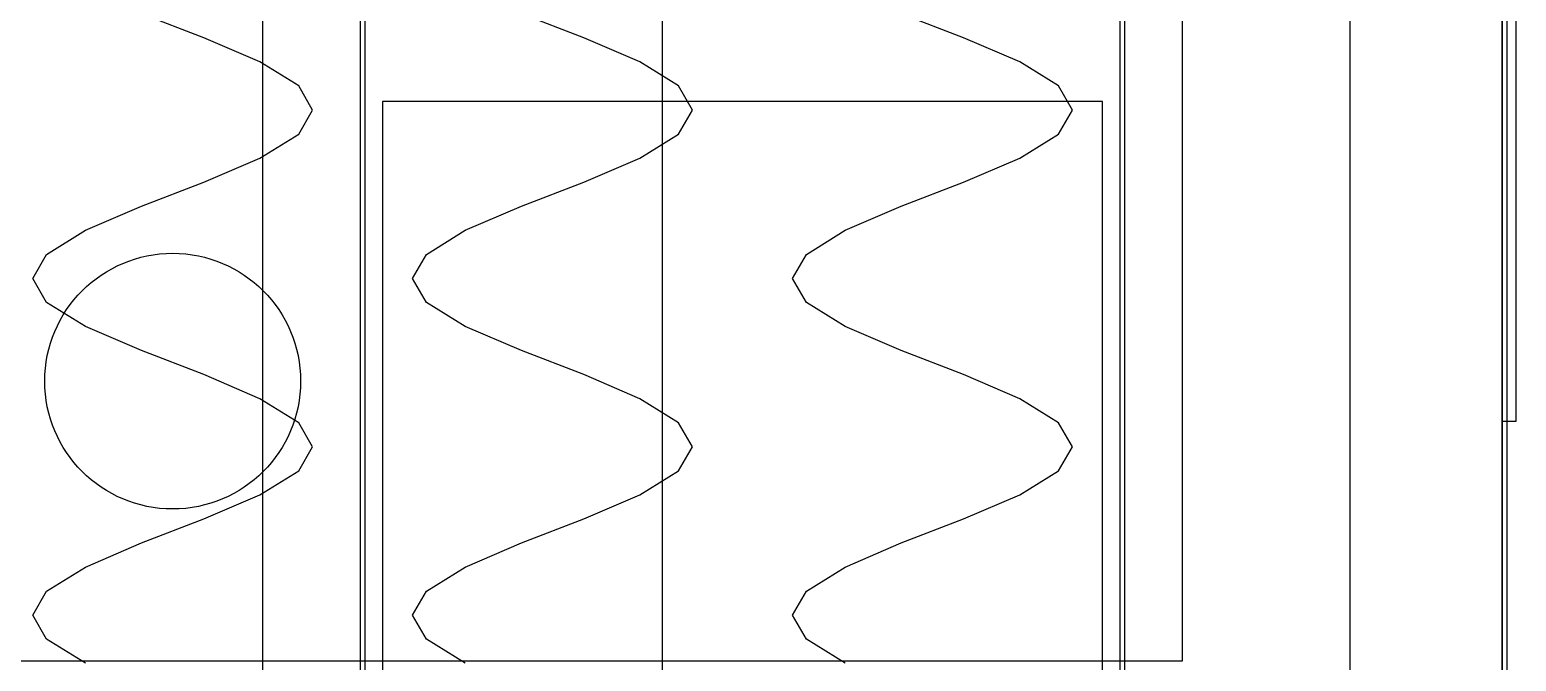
# Model space of a CAD drawing. Header units: metres. Extents: x -14 to 954, y -39 to 888.
# Drawn here: x 581.8 to 953.5, y 269.9 to 428 of the extents above; entities that cross this region are included whole.
import ezdxf

# ---------------------------------------------------------------- set-up
doc = ezdxf.new("R2010")
doc.units = ezdxf.units.M
for name, color, linetype in [('01_CHASIS_PTR_SOLDADO', 4, 'Continuous'), ('02_FORRO_EXTERIOR_LAMINA', 8, 'Continuous'), ('02_LOUVERS_LATERALES_VENTILACION', 3, 'Continuous'), ('05_COMPRESOR_HERMETICO_BOWA', 3, 'Continuous'), ('07_CHAROLAS_Y_CANALES', 5, 'Continuous'), ('08_RESORTES_HELICOIDALES', 1, 'Continuous'), ('17_TOPPERS_COMIDA_CORRIDA_FITNESS', 1, 'Continuous'), ('18_BEBIDAS_AGUAS_REFRESCOS_CENTRO', 3, 'Continuous')]:
    doc.layers.add(name, color=color, linetype=linetype)

msp = doc.modelspace()

# ---------------------------------------------------------------- linework, layer by layer
at = {"layer": '01_CHASIS_PTR_SOLDADO'}
for p, q in [((640, 841.9), (640, 260)), ((640, 841.9, 38.1), (640, 260, 38.1)), ((740, 260), (740, 841.9)), ((740, 260, 38.1), (740, 841.9)), ((911.9, 841.9), (911.9, 38.1)), ((911.9, 841.9, 38.1), (911.9, 38.1, 38.1)), ((911.9, 841.9, 434.6), (911.9, 38.1, 434.6)), ((911.9, 841.9, 460), (911.9, 38.1, 460)), ((911.9, 841.9, 1791.9), (911.9, 38.1, 1791.9)), ((911.9, 841.9, 1830), (911.9, 38.1, 1830)), ((950, 38.1), (950, 841.9)), ((950, 38.1, 38.1), (950, 841.9)), ((950, 38.1, 434.6), (950, 841.9, 434.6)), ((950, 38.1, 460), (950, 841.9, 434.6)), ((950, 38.1, 1791.9), (950, 841.9, 1791.9)), ((950, 38.1, 1830), (950, 841.9, 1791.9))]:
    msp.add_line(p, q, dxfattribs=at)
at = {"layer": '02_FORRO_EXTERIOR_LAMINA'}
for p, q in [((951.21, -1.21, 1830), (951.21, 881.21, 1830)), ((951.21, -1.21, 1831.21), (951.21, 881.21, 1830)), ((951.21, -1.21, -1.21), (951.21, 881.21, -1.21)), ((951.21, -1.21), (951.21, 881.21, -1.21)), ((950, 880), (950, 0)), ((950, 880, 1830), (950, 0, 1830)), ((951.21, 0), (951.21, 880)), ((951.21, 0, 1830), (951.21, 880))]:
    msp.add_line(p, q, dxfattribs=at)
at = {"layer": '02_LOUVERS_LATERALES_VENTILACION'}
for p, q in [((950, 730, 85), (950, 330, 85)), ((950, 730, 90.5), (950, 330, 90.5)), ((950, 730, 103.5), (950, 330, 103.5)), ((950, 730, 109), (950, 330, 109)), ((950, 730, 122), (950, 330, 122)), ((950, 730, 127.5), (950, 330, 127.5)), ((950, 730, 140.5), (950, 330, 140.5)), ((950, 730, 146), (950, 330, 146)), ((950, 730, 159), (950, 330, 159)), ((950, 730, 164.5), (950, 330, 164.5)), ((950, 730, 177.5), (950, 330, 177.5)), ((950, 730, 183), (950, 330, 183)), ((950, 730, 196), (950, 330, 196)), ((950, 730, 201.5), (950, 330, 201.5)), ((950, 730, 214.5), (950, 330, 214.5)), ((950, 730, 220), (950, 330, 220)), ((950, 730, 233), (950, 330, 233)), ((950, 730, 238.5), (950, 330, 238.5)), ((950, 730, 251.5), (950, 330, 251.5)), ((950, 730, 257), (950, 330, 257)), ((950, 730, 270), (950, 330, 270)), ((950, 730, 275.5), (950, 330, 275.5)), ((950, 730, 288.5), (950, 330, 288.5)), ((950, 730, 294), (950, 330, 294)), ((950, 730, 307), (950, 330, 307)), ((950, 730, 312.5), (950, 330, 312.5)), ((950, 730, 325.5), (950, 330, 325.5)), ((950, 730, 331), (950, 330, 331)), ((950, 730, 344), (950, 330, 344)), ((950, 730, 349.5), (950, 330, 349.5)), ((950, 730, 362.5), (950, 330, 362.5)), ((950, 730, 368), (950, 330, 368)), ((953.5, 330, 85), (953.5, 730, 85)), ((953.5, 330, 90.5), (953.5, 730, 85)), ((953.5, 330, 103.5), (953.5, 730, 103.5)), ((953.5, 330, 109), (953.5, 730, 103.5)), ((953.5, 330, 122), (953.5, 730, 122)), ((953.5, 330, 127.5), (953.5, 730, 122)), ((953.5, 330, 140.5), (953.5, 730, 140.5)), ((953.5, 330, 146), (953.5, 730, 140.5)), ((953.5, 330, 159), (953.5, 730, 159)), ((953.5, 330, 164.5), (953.5, 730, 159)), ((953.5, 330, 177.5), (953.5, 730, 177.5)), ((953.5, 330, 183), (953.5, 730, 177.5)), ((953.5, 330, 196), (953.5, 730, 196)), ((953.5, 330, 201.5), (953.5, 730, 196)), ((953.5, 330, 214.5), (953.5, 730, 214.5)), ((953.5, 330, 220), (953.5, 730, 214.5)), ((953.5, 330, 233), (953.5, 730, 233)), ((953.5, 330, 238.5), (953.5, 730, 233)), ((953.5, 330, 251.5), (953.5, 730, 251.5)), ((953.5, 330, 257), (953.5, 730, 251.5)), ((953.5, 330, 270), (953.5, 730, 270)), ((953.5, 330, 275.5), (953.5, 730, 270)), ((953.5, 330, 288.5), (953.5, 730, 288.5)), ((953.5, 330, 294), (953.5, 730, 288.5)), ((953.5, 330, 307), (953.5, 730, 307)), ((953.5, 330, 312.5), (953.5, 730, 307)), ((953.5, 330, 325.5), (953.5, 730, 325.5)), ((953.5, 330, 331), (953.5, 730, 325.5)), ((953.5, 330, 344), (953.5, 730, 344)), ((953.5, 330, 349.5), (953.5, 730, 344)), ((953.5, 330, 362.5), (953.5, 730, 362.5)), ((953.5, 330, 368), (953.5, 730, 362.5)), ((950, 330, 85), (953.5, 330, 85)), ((950, 330, 90.5), (953.5, 330, 90.5)), ((950, 330, 85), (950, 330, 90.5)), ((950, 330, 103.5), (953.5, 330, 103.5)), ((950, 330, 109), (953.5, 330, 109)), ((950, 330, 103.5), (950, 330, 109)), ((950, 330, 122), (953.5, 330, 122)), ((950, 330, 127.5), (953.5, 330, 127.5)), ((950, 330, 122), (950, 330, 127.5)), ((950, 330, 140.5), (953.5, 330, 140.5)), ((950, 330, 146), (953.5, 330, 146)), ((950, 330, 140.5), (950, 330, 146)), ((950, 330, 159), (953.5, 330, 159)), ((950, 330, 164.5), (953.5, 330, 164.5)), ((950, 330, 159), (950, 330, 164.5)), ((950, 330, 177.5), (953.5, 330, 177.5)), ((950, 330, 183), (953.5, 330, 183)), ((950, 330, 177.5), (950, 330, 183)), ((950, 330, 196), (953.5, 330, 196)), ((950, 330, 201.5), (953.5, 330, 201.5)), ((950, 330, 196), (950, 330, 201.5)), ((950, 330, 214.5), (953.5, 330, 214.5)), ((950, 330, 220), (953.5, 330, 220)), ((950, 330, 214.5), (950, 330, 220)), ((950, 330, 233), (953.5, 330, 233)), ((950, 330, 238.5), (953.5, 330, 238.5)), ((950, 330, 233), (950, 330, 238.5)), ((950, 330, 251.5), (953.5, 330, 251.5)), ((950, 330, 257), (953.5, 330, 257)), ((950, 330, 251.5), (950, 330, 257)), ((950, 330, 270), (953.5, 330, 270)), ((950, 330, 275.5), (953.5, 330, 275.5)), ((950, 330, 270), (950, 330, 275.5)), ((950, 330, 288.5), (953.5, 330, 288.5)), ((950, 330, 294), (953.5, 330, 294)), ((950, 330, 288.5), (950, 330, 294)), ((950, 330, 307), (953.5, 330, 307)), ((950, 330, 312.5), (953.5, 330, 312.5)), ((950, 330, 307), (950, 330, 312.5)), ((950, 330, 325.5), (953.5, 330, 325.5)), ((950, 330, 331), (953.5, 330, 331)), ((950, 330, 325.5), (950, 330, 331)), ((950, 330, 344), (953.5, 330, 344)), ((950, 330, 349.5), (953.5, 330, 349.5)), ((950, 330, 344), (950, 330, 349.5)), ((950, 330, 362.5), (953.5, 330, 362.5)), ((950, 330, 368), (953.5, 330, 368)), ((950, 330, 362.5), (950, 330, 368)), ((953.5, 330, 85), (953.5, 330, 90.5)), ((953.5, 330, 103.5), (953.5, 330, 109)), ((953.5, 330, 122), (953.5, 330, 127.5)), ((953.5, 330, 140.5), (953.5, 330, 146)), ((953.5, 330, 159), (953.5, 330, 164.5)), ((953.5, 330, 177.5), (953.5, 330, 183)), ((953.5, 330, 196), (953.5, 330, 201.5)), ((953.5, 330, 214.5), (953.5, 330, 220)), ((953.5, 330, 233), (953.5, 330, 238.5)), ((953.5, 330, 251.5), (953.5, 330, 257)), ((953.5, 330, 270), (953.5, 330, 275.5)), ((953.5, 330, 288.5), (953.5, 330, 294)), ((953.5, 330, 307), (953.5, 330, 312.5)), ((953.5, 330, 325.5), (953.5, 330, 331)), ((953.5, 330, 344), (953.5, 330, 349.5)), ((953.5, 330, 362.5), (953.5, 330, 368))]:
    msp.add_line(p, q, dxfattribs=at)
at = {"layer": '05_COMPRESOR_HERMETICO_BOWA'}
for p, q in [((870, 270, 38.1), (870, 831.9, 38.1)), ((870, 270, 44.1), (870, 831.9, 38.1)), ((80, 270, 38.1), (870, 270, 38.1)), ((80, 270, 44.1), (870, 270, 44.1)), ((870, 270, 38.1), (870, 270, 44.1))]:
    msp.add_line(p, q, dxfattribs=at)
at = {"layer": '07_CHAROLAS_Y_CANALES'}
for p, q in [((664.4, 800, 551.5), (664.4, 150, 551.5)), ((664.4, 800, 611.5), (664.4, 150, 611.5)), ((664.4, 800, 751.5), (664.4, 150, 751.5)), ((664.4, 800, 811.5), (664.4, 150, 811.5)), ((664.4, 800, 951.5), (664.4, 150, 951.5)), ((664.4, 800, 1011.5), (664.4, 150, 1011.5)), ((664.4, 800, 1151.5), (664.4, 150, 1151.5)), ((664.4, 800, 1211.5), (664.4, 150, 1211.5)), ((664.4, 800, 1351.5), (664.4, 150, 1351.5)), ((664.4, 800, 1411.5), (664.4, 150, 1411.5)), ((664.4, 800, 1551.5), (664.4, 150, 1551.5)), ((664.4, 800, 1611.5), (664.4, 150, 1611.5)), ((665.6, 150, 551.5), (665.6, 800, 551.5)), ((665.6, 150, 611.5), (665.6, 800, 551.5)), ((665.6, 150, 751.5), (665.6, 800, 751.5)), ((665.6, 150, 811.5), (665.6, 800, 751.5)), ((665.6, 150, 951.5), (665.6, 800, 951.5)), ((665.6, 150, 1011.5), (665.6, 800, 951.5)), ((665.6, 150, 1151.5), (665.6, 800, 1151.5)), ((665.6, 150, 1211.5), (665.6, 800, 1151.5)), ((665.6, 150, 1351.5), (665.6, 800, 1351.5)), ((665.6, 150, 1411.5), (665.6, 800, 1351.5)), ((665.6, 150, 1551.5), (665.6, 800, 1551.5)), ((665.6, 150, 1611.5), (665.6, 800, 1551.5)), ((854.4, 800, 551.5), (854.4, 150, 551.5)), ((854.4, 800, 611.5), (854.4, 150, 611.5)), ((854.4, 800, 751.5), (854.4, 150, 751.5)), ((854.4, 800, 811.5), (854.4, 150, 811.5)), ((854.4, 800, 951.5), (854.4, 150, 951.5)), ((854.4, 800, 1011.5), (854.4, 150, 1011.5)), ((854.4, 800, 1151.5), (854.4, 150, 1151.5)), ((854.4, 800, 1211.5), (854.4, 150, 1211.5)), ((854.4, 800, 1351.5), (854.4, 150, 1351.5)), ((854.4, 800, 1411.5), (854.4, 150, 1411.5)), ((854.4, 800, 1551.5), (854.4, 150, 1551.5)), ((854.4, 800, 1611.5), (854.4, 150, 1611.5)), ((855.6, 150, 551.5), (855.6, 800, 551.5)), ((855.6, 150, 611.5), (855.6, 800, 551.5)), ((855.6, 150, 751.5), (855.6, 800, 751.5)), ((855.6, 150, 811.5), (855.6, 800, 751.5)), ((855.6, 150, 951.5), (855.6, 800, 951.5)), ((855.6, 150, 1011.5), (855.6, 800, 951.5)), ((855.6, 150, 1151.5), (855.6, 800, 1151.5)), ((855.6, 150, 1211.5), (855.6, 800, 1151.5)), ((855.6, 150, 1351.5), (855.6, 800, 1351.5)), ((855.6, 150, 1411.5), (855.6, 800, 1351.5)), ((855.6, 150, 1551.5), (855.6, 800, 1551.5)), ((855.6, 150, 1611.5), (855.6, 800, 1551.5)), ((950, 150, 550), (950, 800, 550)), ((950, 150, 551.5), (950, 800, 550)), ((950, 150, 750), (950, 800, 750)), ((950, 150, 751.5), (950, 800, 750)), ((950, 150, 950), (950, 800, 950)), ((950, 150, 951.5), (950, 800, 950)), ((950, 150, 1150), (950, 800, 1150)), ((950, 150, 1151.5), (950, 800, 1150)), ((950, 150, 1350), (950, 800, 1350)), ((950, 150, 1351.5), (950, 800, 1350)), ((950, 150, 1550), (950, 800, 1550)), ((950, 150, 1551.5), (950, 800, 1550))]:
    msp.add_line(p, q, dxfattribs=at)
at = {"layer": '08_RESORTES_HELICOIDALES'}
for p, q in [((625.29, 425.92, 623.12), (609.71, 431.94, 623.12)), ((625.29, 425.92, 823.12), (609.71, 431.94, 823.12)), ((625.29, 425.92, 1023.12), (609.71, 431.94, 1023.12)), ((625.29, 425.92, 1223.12), (609.71, 431.94, 1223.12)), ((625.29, 425.92, 1423.12), (609.71, 431.94, 1423.12)), ((625.29, 425.92, 1623.12), (609.71, 431.94, 1623.12)), ((720.29, 425.92, 623.12), (704.71, 431.94, 623.12)), ((720.29, 425.92, 823.12), (704.71, 431.94, 823.12)), ((720.29, 425.92, 1023.12), (704.71, 431.94, 1023.12)), ((720.29, 425.92, 1223.12), (704.71, 431.94, 1223.12)), ((720.29, 425.92, 1423.12), (704.71, 431.94, 1423.12)), ((720.29, 425.92, 1623.12), (704.71, 431.94, 1623.12)), ((815.29, 425.92, 623.12), (799.71, 431.94, 623.12)), ((815.29, 425.92, 823.12), (799.71, 431.94, 823.12)), ((815.29, 425.92, 1023.12), (799.71, 431.94, 1023.12)), ((815.29, 425.92, 1223.12), (799.71, 431.94, 1223.12)), ((815.29, 425.92, 1423.12), (799.71, 431.94, 1423.12)), ((815.29, 425.92, 1623.12), (799.71, 431.94, 1623.12)), ((639.32, 419.9, 616.36), (625.29, 425.92, 623.12)), ((639.32, 419.9, 816.36), (625.29, 425.92, 823.12)), ((639.32, 419.9, 1016.36), (625.29, 425.92, 1023.12)), ((639.32, 419.9, 1216.36), (625.29, 425.92, 1223.12)), ((639.32, 419.9, 1416.36), (625.29, 425.92, 1423.12)), ((639.32, 419.9, 1616.36), (625.29, 425.92, 1623.12)), ((734.32, 419.9, 616.36), (720.29, 425.92, 623.12)), ((734.32, 419.9, 816.36), (720.29, 425.92, 823.12)), ((734.32, 419.9, 1016.36), (720.29, 425.92, 1023.12)), ((734.32, 419.9, 1216.36), (720.29, 425.92, 1223.12)), ((734.32, 419.9, 1416.36), (720.29, 425.92, 1423.12)), ((734.32, 419.9, 1616.36), (720.29, 425.92, 1623.12)), ((829.32, 419.9, 616.36), (815.29, 425.92, 623.12)), ((829.32, 419.9, 816.36), (815.29, 425.92, 823.12)), ((829.32, 419.9, 1016.36), (815.29, 425.92, 1023.12)), ((829.32, 419.9, 1216.36), (815.29, 425.92, 1223.12)), ((829.32, 419.9, 1416.36), (815.29, 425.92, 1423.12)), ((829.32, 419.9, 1616.36), (815.29, 425.92, 1623.12)), ((649.03, 413.88, 604.19), (639.32, 419.9, 616.36)), ((649.03, 413.88, 804.19), (639.32, 419.9, 816.36)), ((649.03, 413.88, 1004.19), (639.32, 419.9, 1016.36)), ((649.03, 413.88, 1204.19), (639.32, 419.9, 1216.36)), ((649.03, 413.88, 1404.19), (639.32, 419.9, 1416.36)), ((649.03, 413.88, 1604.19), (639.32, 419.9, 1616.36)), ((744.03, 413.88, 604.19), (734.32, 419.9, 616.36)), ((744.03, 413.88, 804.19), (734.32, 419.9, 816.36)), ((744.03, 413.88, 1004.19), (734.32, 419.9, 1016.36)), ((744.03, 413.88, 1204.19), (734.32, 419.9, 1216.36)), ((744.03, 413.88, 1404.19), (734.32, 419.9, 1416.36)), ((744.03, 413.88, 1604.19), (734.32, 419.9, 1616.36)), ((839.03, 413.88, 604.19), (829.32, 419.9, 616.36)), ((839.03, 413.88, 804.19), (829.32, 419.9, 816.36)), ((839.03, 413.88, 1004.19), (829.32, 419.9, 1016.36)), ((839.03, 413.88, 1204.19), (829.32, 419.9, 1216.36)), ((839.03, 413.88, 1404.19), (829.32, 419.9, 1416.36)), ((839.03, 413.88, 1604.19), (829.32, 419.9, 1616.36)), ((652.5, 407.86, 589), (649.03, 413.88, 604.19)), ((652.5, 407.86, 789), (649.03, 413.88, 804.19)), ((652.5, 407.86, 989), (649.03, 413.88, 1004.19)), ((652.5, 407.86, 1189), (649.03, 413.88, 1204.19)), ((652.5, 407.86, 1389), (649.03, 413.88, 1404.19)), ((652.5, 407.86, 1589), (649.03, 413.88, 1604.19)), ((747.5, 407.86, 589), (744.03, 413.88, 604.19)), ((747.5, 407.86, 789), (744.03, 413.88, 804.19)), ((747.5, 407.86, 989), (744.03, 413.88, 1004.19)), ((747.5, 407.86, 1189), (744.03, 413.88, 1204.19)), ((747.5, 407.86, 1389), (744.03, 413.88, 1404.19)), ((747.5, 407.86, 1589), (744.03, 413.88, 1604.19)), ((842.5, 407.86, 589), (839.03, 413.88, 604.19)), ((842.5, 407.86, 789), (839.03, 413.88, 804.19)), ((842.5, 407.86, 989), (839.03, 413.88, 1004.19)), ((842.5, 407.86, 1189), (839.03, 413.88, 1204.19)), ((842.5, 407.86, 1389), (839.03, 413.88, 1404.19)), ((842.5, 407.86, 1589), (839.03, 413.88, 1604.19)), ((649.03, 401.84, 573.81), (652.5, 407.86, 589)), ((649.03, 401.84, 773.81), (652.5, 407.86, 789)), ((649.03, 401.84, 973.81), (652.5, 407.86, 989)), ((649.03, 401.84, 1173.81), (652.5, 407.86, 1189)), ((649.03, 401.84, 1373.81), (652.5, 407.86, 1389)), ((649.03, 401.84, 1573.81), (652.5, 407.86, 1589)), ((744.03, 401.84, 573.81), (747.5, 407.86, 589)), ((744.03, 401.84, 773.81), (747.5, 407.86, 789)), ((744.03, 401.84, 973.81), (747.5, 407.86, 989)), ((744.03, 401.84, 1173.81), (747.5, 407.86, 1189)), ((744.03, 401.84, 1373.81), (747.5, 407.86, 1389)), ((744.03, 401.84, 1573.81), (747.5, 407.86, 1589)), ((839.03, 401.84, 573.81), (842.5, 407.86, 589)), ((839.03, 401.84, 773.81), (842.5, 407.86, 789)), ((839.03, 401.84, 973.81), (842.5, 407.86, 989)), ((839.03, 401.84, 1173.81), (842.5, 407.86, 1189)), ((839.03, 401.84, 1373.81), (842.5, 407.86, 1389)), ((839.03, 401.84, 1573.81), (842.5, 407.86, 1589)), ((639.32, 395.82, 561.64), (649.03, 401.84, 573.81)), ((639.32, 395.82, 761.64), (649.03, 401.84, 773.81)), ((639.32, 395.82, 961.64), (649.03, 401.84, 973.81)), ((639.32, 395.82, 1161.64), (649.03, 401.84, 1173.81)), ((639.32, 395.82, 1361.64), (649.03, 401.84, 1373.81)), ((639.32, 395.82, 1561.64), (649.03, 401.84, 1573.81)), ((734.32, 395.82, 561.64), (744.03, 401.84, 573.81)), ((734.32, 395.82, 761.64), (744.03, 401.84, 773.81)), ((734.32, 395.82, 961.64), (744.03, 401.84, 973.81)), ((734.32, 395.82, 1161.64), (744.03, 401.84, 1173.81)), ((734.32, 395.82, 1361.64), (744.03, 401.84, 1373.81)), ((734.32, 395.82, 1561.64), (744.03, 401.84, 1573.81)), ((829.32, 395.82, 561.64), (839.03, 401.84, 573.81)), ((829.32, 395.82, 761.64), (839.03, 401.84, 773.81)), ((829.32, 395.82, 961.64), (839.03, 401.84, 973.81)), ((829.32, 395.82, 1161.64), (839.03, 401.84, 1173.81)), ((829.32, 395.82, 1361.64), (839.03, 401.84, 1373.81)), ((829.32, 395.82, 1561.64), (839.03, 401.84, 1573.81)), ((625.29, 389.8, 554.88), (639.32, 395.82, 561.64)), ((625.29, 389.8, 754.88), (639.32, 395.82, 761.64)), ((625.29, 389.8, 954.88), (639.32, 395.82, 961.64)), ((625.29, 389.8, 1154.88), (639.32, 395.82, 1161.64)), ((625.29, 389.8, 1354.88), (639.32, 395.82, 1361.64)), ((625.29, 389.8, 1554.88), (639.32, 395.82, 1561.64)), ((720.29, 389.8, 554.88), (734.32, 395.82, 561.64)), ((720.29, 389.8, 754.88), (734.32, 395.82, 761.64)), ((720.29, 389.8, 954.88), (734.32, 395.82, 961.64)), ((720.29, 389.8, 1154.88), (734.32, 395.82, 1161.64)), ((720.29, 389.8, 1354.88), (734.32, 395.82, 1361.64)), ((720.29, 389.8, 1554.88), (734.32, 395.82, 1561.64)), ((815.29, 389.8, 554.88), (829.32, 395.82, 561.64)), ((815.29, 389.8, 754.88), (829.32, 395.82, 761.64)), ((815.29, 389.8, 954.88), (829.32, 395.82, 961.64)), ((815.29, 389.8, 1154.88), (829.32, 395.82, 1161.64)), ((815.29, 389.8, 1354.88), (829.32, 395.82, 1361.64)), ((815.29, 389.8, 1554.88), (829.32, 395.82, 1561.64)), ((609.71, 383.78, 554.88), (625.29, 389.8, 554.88)), ((609.71, 383.78, 754.88), (625.29, 389.8, 754.88)), ((609.71, 383.78, 954.88), (625.29, 389.8, 954.88)), ((609.71, 383.78, 1154.88), (625.29, 389.8, 1154.88)), ((609.71, 383.78, 1354.88), (625.29, 389.8, 1354.88)), ((609.71, 383.78, 1554.88), (625.29, 389.8, 1554.88)), ((704.71, 383.78, 554.88), (720.29, 389.8, 554.88)), ((704.71, 383.78, 754.88), (720.29, 389.8, 754.88)), ((704.71, 383.78, 954.88), (720.29, 389.8, 954.88)), ((704.71, 383.78, 1154.88), (720.29, 389.8, 1154.88)), ((704.71, 383.78, 1354.88), (720.29, 389.8, 1354.88)), ((704.71, 383.78, 1554.88), (720.29, 389.8, 1554.88)), ((799.71, 383.78, 554.88), (815.29, 389.8, 554.88)), ((799.71, 383.78, 754.88), (815.29, 389.8, 754.88)), ((799.71, 383.78, 954.88), (815.29, 389.8, 954.88)), ((799.71, 383.78, 1154.88), (815.29, 389.8, 1154.88)), ((799.71, 383.78, 1354.88), (815.29, 389.8, 1354.88)), ((799.71, 383.78, 1554.88), (815.29, 389.8, 1554.88)), ((595.68, 377.76, 561.64), (609.71, 383.78, 554.88)), ((595.68, 377.76, 761.64), (609.71, 383.78, 754.88)), ((595.68, 377.76, 961.64), (609.71, 383.78, 954.88)), ((595.68, 377.76, 1161.64), (609.71, 383.78, 1154.88)), ((595.68, 377.76, 1361.64), (609.71, 383.78, 1354.88)), ((595.68, 377.76, 1561.64), (609.71, 383.78, 1554.88)), ((690.68, 377.76, 561.64), (704.71, 383.78, 554.88)), ((690.68, 377.76, 761.64), (704.71, 383.78, 754.88)), ((690.68, 377.76, 961.64), (704.71, 383.78, 954.88)), ((690.68, 377.76, 1161.64), (704.71, 383.78, 1154.88)), ((690.68, 377.76, 1361.64), (704.71, 383.78, 1354.88)), ((690.68, 377.76, 1561.64), (704.71, 383.78, 1554.88)), ((785.68, 377.76, 561.64), (799.71, 383.78, 554.88)), ((785.68, 377.76, 761.64), (799.71, 383.78, 754.88)), ((785.68, 377.76, 961.64), (799.71, 383.78, 954.88)), ((785.68, 377.76, 1161.64), (799.71, 383.78, 1154.88)), ((785.68, 377.76, 1361.64), (799.71, 383.78, 1354.88)), ((785.68, 377.76, 1561.64), (799.71, 383.78, 1554.88)), ((585.97, 371.73, 573.81), (595.68, 377.76, 561.64)), ((585.97, 371.73, 773.81), (595.68, 377.76, 761.64)), ((585.97, 371.73, 973.81), (595.68, 377.76, 961.64)), ((585.97, 371.73, 1173.81), (595.68, 377.76, 1161.64)), ((585.97, 371.73, 1373.81), (595.68, 377.76, 1361.64)), ((585.97, 371.73, 1573.81), (595.68, 377.76, 1561.64)), ((680.97, 371.73, 573.81), (690.68, 377.76, 561.64)), ((680.97, 371.73, 773.81), (690.68, 377.76, 761.64)), ((680.97, 371.73, 973.81), (690.68, 377.76, 961.64)), ((680.97, 371.73, 1173.81), (690.68, 377.76, 1161.64)), ((680.97, 371.73, 1373.81), (690.68, 377.76, 1361.64)), ((680.97, 371.73, 1573.81), (690.68, 377.76, 1561.64)), ((775.97, 371.73, 573.81), (785.68, 377.76, 561.64)), ((775.97, 371.73, 773.81), (785.68, 377.76, 761.64)), ((775.97, 371.73, 973.81), (785.68, 377.76, 961.64)), ((775.97, 371.73, 1173.81), (785.68, 377.76, 1161.64)), ((775.97, 371.73, 1373.81), (785.68, 377.76, 1361.64)), ((775.97, 371.73, 1573.81), (785.68, 377.76, 1561.64)), ((582.5, 365.71, 589), (585.97, 371.73, 573.81)), ((582.5, 365.71, 789), (585.97, 371.73, 773.81)), ((582.5, 365.71, 989), (585.97, 371.73, 973.81)), ((582.5, 365.71, 1189), (585.97, 371.73, 1173.81)), ((582.5, 365.71, 1389), (585.97, 371.73, 1373.81)), ((582.5, 365.71, 1589), (585.97, 371.73, 1573.81)), ((677.5, 365.71, 589), (680.97, 371.73, 573.81)), ((677.5, 365.71, 789), (680.97, 371.73, 773.81)), ((677.5, 365.71, 989), (680.97, 371.73, 973.81)), ((677.5, 365.71, 1189), (680.97, 371.73, 1173.81)), ((677.5, 365.71, 1389), (680.97, 371.73, 1373.81)), ((677.5, 365.71, 1589), (680.97, 371.73, 1573.81)), ((772.5, 365.71, 589), (775.97, 371.73, 573.81)), ((772.5, 365.71, 789), (775.97, 371.73, 773.81)), ((772.5, 365.71, 989), (775.97, 371.73, 973.81)), ((772.5, 365.71, 1189), (775.97, 371.73, 1173.81)), ((772.5, 365.71, 1389), (775.97, 371.73, 1373.81)), ((772.5, 365.71, 1589), (775.97, 371.73, 1573.81)), ((585.97, 359.69, 604.19), (582.5, 365.71, 589)), ((585.97, 359.69, 804.19), (582.5, 365.71, 789)), ((585.97, 359.69, 1004.19), (582.5, 365.71, 989)), ((585.97, 359.69, 1204.19), (582.5, 365.71, 1189)), ((585.97, 359.69, 1404.19), (582.5, 365.71, 1389)), ((585.97, 359.69, 1604.19), (582.5, 365.71, 1589)), ((680.97, 359.69, 604.19), (677.5, 365.71, 589)), ((680.97, 359.69, 804.19), (677.5, 365.71, 789)), ((680.97, 359.69, 1004.19), (677.5, 365.71, 989)), ((680.97, 359.69, 1204.19), (677.5, 365.71, 1189)), ((680.97, 359.69, 1404.19), (677.5, 365.71, 1389)), ((680.97, 359.69, 1604.19), (677.5, 365.71, 1589)), ((775.97, 359.69, 604.19), (772.5, 365.71, 589)), ((775.97, 359.69, 804.19), (772.5, 365.71, 789)), ((775.97, 359.69, 1004.19), (772.5, 365.71, 989)), ((775.97, 359.69, 1204.19), (772.5, 365.71, 1189)), ((775.97, 359.69, 1404.19), (772.5, 365.71, 1389)), ((775.97, 359.69, 1604.19), (772.5, 365.71, 1589)), ((595.68, 353.67, 616.36), (585.97, 359.69, 604.19)), ((595.68, 353.67, 816.36), (585.97, 359.69, 804.19)), ((595.68, 353.67, 1016.36), (585.97, 359.69, 1004.19)), ((595.68, 353.67, 1216.36), (585.97, 359.69, 1204.19)), ((595.68, 353.67, 1416.36), (585.97, 359.69, 1404.19)), ((595.68, 353.67, 1616.36), (585.97, 359.69, 1604.19)), ((690.68, 353.67, 616.36), (680.97, 359.69, 604.19)), ((690.68, 353.67, 816.36), (680.97, 359.69, 804.19)), ((690.68, 353.67, 1016.36), (680.97, 359.69, 1004.19)), ((690.68, 353.67, 1216.36), (680.97, 359.69, 1204.19)), ((690.68, 353.67, 1416.36), (680.97, 359.69, 1404.19)), ((690.68, 353.67, 1616.36), (680.97, 359.69, 1604.19)), ((785.68, 353.67, 616.36), (775.97, 359.69, 604.19)), ((785.68, 353.67, 816.36), (775.97, 359.69, 804.19)), ((785.68, 353.67, 1016.36), (775.97, 359.69, 1004.19)), ((785.68, 353.67, 1216.36), (775.97, 359.69, 1204.19)), ((785.68, 353.67, 1416.36), (775.97, 359.69, 1404.19)), ((785.68, 353.67, 1616.36), (775.97, 359.69, 1604.19)), ((609.71, 347.65, 623.12), (595.68, 353.67, 616.36)), ((609.71, 347.65, 823.12), (595.68, 353.67, 816.36)), ((609.71, 347.65, 1023.12), (595.68, 353.67, 1016.36)), ((609.71, 347.65, 1223.12), (595.68, 353.67, 1216.36)), ((609.71, 347.65, 1423.12), (595.68, 353.67, 1416.36)), ((609.71, 347.65, 1623.12), (595.68, 353.67, 1616.36)), ((704.71, 347.65, 623.12), (690.68, 353.67, 616.36)), ((704.71, 347.65, 823.12), (690.68, 353.67, 816.36)), ((704.71, 347.65, 1023.12), (690.68, 353.67, 1016.36)), ((704.71, 347.65, 1223.12), (690.68, 353.67, 1216.36)), ((704.71, 347.65, 1423.12), (690.68, 353.67, 1416.36)), ((704.71, 347.65, 1623.12), (690.68, 353.67, 1616.36)), ((799.71, 347.65, 623.12), (785.68, 353.67, 616.36)), ((799.71, 347.65, 823.12), (785.68, 353.67, 816.36)), ((799.71, 347.65, 1023.12), (785.68, 353.67, 1016.36)), ((799.71, 347.65, 1223.12), (785.68, 353.67, 1216.36)), ((799.71, 347.65, 1423.12), (785.68, 353.67, 1416.36)), ((799.71, 347.65, 1623.12), (785.68, 353.67, 1616.36)), ((625.29, 341.63, 623.12), (609.71, 347.65, 623.12)), ((625.29, 341.63, 823.12), (609.71, 347.65, 823.12)), ((625.29, 341.63, 1023.12), (609.71, 347.65, 1023.12)), ((625.29, 341.63, 1223.12), (609.71, 347.65, 1223.12)), ((625.29, 341.63, 1423.12), (609.71, 347.65, 1423.12)), ((625.29, 341.63, 1623.12), (609.71, 347.65, 1623.12)), ((720.29, 341.63, 623.12), (704.71, 347.65, 623.12)), ((720.29, 341.63, 823.12), (704.71, 347.65, 823.12)), ((720.29, 341.63, 1023.12), (704.71, 347.65, 1023.12)), ((720.29, 341.63, 1223.12), (704.71, 347.65, 1223.12)), ((720.29, 341.63, 1423.12), (704.71, 347.65, 1423.12)), ((720.29, 341.63, 1623.12), (704.71, 347.65, 1623.12)), ((815.29, 341.63, 623.12), (799.71, 347.65, 623.12)), ((815.29, 341.63, 823.12), (799.71, 347.65, 823.12)), ((815.29, 341.63, 1023.12), (799.71, 347.65, 1023.12)), ((815.29, 341.63, 1223.12), (799.71, 347.65, 1223.12)), ((815.29, 341.63, 1423.12), (799.71, 347.65, 1423.12)), ((815.29, 341.63, 1623.12), (799.71, 347.65, 1623.12)), ((639.32, 335.61, 616.36), (625.29, 341.63, 623.12)), ((639.32, 335.61, 816.36), (625.29, 341.63, 823.12)), ((639.32, 335.61, 1016.36), (625.29, 341.63, 1023.12)), ((639.32, 335.61, 1216.36), (625.29, 341.63, 1223.12)), ((639.32, 335.61, 1416.36), (625.29, 341.63, 1423.12)), ((639.32, 335.61, 1616.36), (625.29, 341.63, 1623.12)), ((734.32, 335.61, 616.36), (720.29, 341.63, 623.12)), ((734.32, 335.61, 816.36), (720.29, 341.63, 823.12)), ((734.32, 335.61, 1016.36), (720.29, 341.63, 1023.12)), ((734.32, 335.61, 1216.36), (720.29, 341.63, 1223.12)), ((734.32, 335.61, 1416.36), (720.29, 341.63, 1423.12)), ((734.32, 335.61, 1616.36), (720.29, 341.63, 1623.12)), ((829.32, 335.61, 616.36), (815.29, 341.63, 623.12)), ((829.32, 335.61, 816.36), (815.29, 341.63, 823.12)), ((829.32, 335.61, 1016.36), (815.29, 341.63, 1023.12)), ((829.32, 335.61, 1216.36), (815.29, 341.63, 1223.12)), ((829.32, 335.61, 1416.36), (815.29, 341.63, 1423.12)), ((829.32, 335.61, 1616.36), (815.29, 341.63, 1623.12)), ((649.03, 329.59, 604.19), (639.32, 335.61, 616.36)), ((649.03, 329.59, 804.19), (639.32, 335.61, 816.36)), ((649.03, 329.59, 1004.19), (639.32, 335.61, 1016.36)), ((649.03, 329.59, 1204.19), (639.32, 335.61, 1216.36)), ((649.03, 329.59, 1404.19), (639.32, 335.61, 1416.36)), ((649.03, 329.59, 1604.19), (639.32, 335.61, 1616.36)), ((744.03, 329.59, 604.19), (734.32, 335.61, 616.36)), ((744.03, 329.59, 804.19), (734.32, 335.61, 816.36)), ((744.03, 329.59, 1004.19), (734.32, 335.61, 1016.36)), ((744.03, 329.59, 1204.19), (734.32, 335.61, 1216.36)), ((744.03, 329.59, 1404.19), (734.32, 335.61, 1416.36)), ((744.03, 329.59, 1604.19), (734.32, 335.61, 1616.36)), ((839.03, 329.59, 604.19), (829.32, 335.61, 616.36)), ((839.03, 329.59, 804.19), (829.32, 335.61, 816.36)), ((839.03, 329.59, 1004.19), (829.32, 335.61, 1016.36)), ((839.03, 329.59, 1204.19), (829.32, 335.61, 1216.36)), ((839.03, 329.59, 1404.19), (829.32, 335.61, 1416.36)), ((839.03, 329.59, 1604.19), (829.32, 335.61, 1616.36)), ((652.5, 323.57, 589), (649.03, 329.59, 604.19)), ((652.5, 323.57, 789), (649.03, 329.59, 804.19)), ((652.5, 323.57, 989), (649.03, 329.59, 1004.19)), ((652.5, 323.57, 1189), (649.03, 329.59, 1204.19)), ((652.5, 323.57, 1389), (649.03, 329.59, 1404.19)), ((652.5, 323.57, 1589), (649.03, 329.59, 1604.19)), ((747.5, 323.57, 589), (744.03, 329.59, 604.19)), ((747.5, 323.57, 789), (744.03, 329.59, 804.19)), ((747.5, 323.57, 989), (744.03, 329.59, 1004.19)), ((747.5, 323.57, 1189), (744.03, 329.59, 1204.19)), ((747.5, 323.57, 1389), (744.03, 329.59, 1404.19)), ((747.5, 323.57, 1589), (744.03, 329.59, 1604.19)), ((842.5, 323.57, 589), (839.03, 329.59, 604.19)), ((842.5, 323.57, 789), (839.03, 329.59, 804.19)), ((842.5, 323.57, 989), (839.03, 329.59, 1004.19)), ((842.5, 323.57, 1189), (839.03, 329.59, 1204.19)), ((842.5, 323.57, 1389), (839.03, 329.59, 1404.19)), ((842.5, 323.57, 1589), (839.03, 329.59, 1604.19)), ((649.03, 317.55, 573.81), (652.5, 323.57, 589)), ((649.03, 317.55, 773.81), (652.5, 323.57, 789)), ((649.03, 317.55, 973.81), (652.5, 323.57, 989)), ((649.03, 317.55, 1173.81), (652.5, 323.57, 1189)), ((649.03, 317.55, 1373.81), (652.5, 323.57, 1389)), ((649.03, 317.55, 1573.81), (652.5, 323.57, 1589)), ((744.03, 317.55, 573.81), (747.5, 323.57, 589)), ((744.03, 317.55, 773.81), (747.5, 323.57, 789)), ((744.03, 317.55, 973.81), (747.5, 323.57, 989)), ((744.03, 317.55, 1173.81), (747.5, 323.57, 1189)), ((744.03, 317.55, 1373.81), (747.5, 323.57, 1389)), ((744.03, 317.55, 1573.81), (747.5, 323.57, 1589)), ((839.03, 317.55, 573.81), (842.5, 323.57, 589)), ((839.03, 317.55, 773.81), (842.5, 323.57, 789)), ((839.03, 317.55, 973.81), (842.5, 323.57, 989)), ((839.03, 317.55, 1173.81), (842.5, 323.57, 1189)), ((839.03, 317.55, 1373.81), (842.5, 323.57, 1389)), ((839.03, 317.55, 1573.81), (842.5, 323.57, 1589)), ((639.32, 311.53, 561.64), (649.03, 317.55, 573.81)), ((639.32, 311.53, 761.64), (649.03, 317.55, 773.81)), ((639.32, 311.53, 961.64), (649.03, 317.55, 973.81)), ((639.32, 311.53, 1161.64), (649.03, 317.55, 1173.81)), ((639.32, 311.53, 1361.64), (649.03, 317.55, 1373.81)), ((639.32, 311.53, 1561.64), (649.03, 317.55, 1573.81)), ((734.32, 311.53, 561.64), (744.03, 317.55, 573.81)), ((734.32, 311.53, 761.64), (744.03, 317.55, 773.81)), ((734.32, 311.53, 961.64), (744.03, 317.55, 973.81)), ((734.32, 311.53, 1161.64), (744.03, 317.55, 1173.81)), ((734.32, 311.53, 1361.64), (744.03, 317.55, 1373.81)), ((734.32, 311.53, 1561.64), (744.03, 317.55, 1573.81)), ((829.32, 311.53, 561.64), (839.03, 317.55, 573.81)), ((829.32, 311.53, 761.64), (839.03, 317.55, 773.81)), ((829.32, 311.53, 961.64), (839.03, 317.55, 973.81)), ((829.32, 311.53, 1161.64), (839.03, 317.55, 1173.81)), ((829.32, 311.53, 1361.64), (839.03, 317.55, 1373.81)), ((829.32, 311.53, 1561.64), (839.03, 317.55, 1573.81)), ((625.29, 305.51, 554.88), (639.32, 311.53, 561.64)), ((625.29, 305.51, 754.88), (639.32, 311.53, 761.64)), ((625.29, 305.51, 954.88), (639.32, 311.53, 961.64)), ((625.29, 305.51, 1154.88), (639.32, 311.53, 1161.64)), ((625.29, 305.51, 1354.88), (639.32, 311.53, 1361.64)), ((625.29, 305.51, 1554.88), (639.32, 311.53, 1561.64)), ((720.29, 305.51, 554.88), (734.32, 311.53, 561.64)), ((720.29, 305.51, 754.88), (734.32, 311.53, 761.64)), ((720.29, 305.51, 954.88), (734.32, 311.53, 961.64)), ((720.29, 305.51, 1154.88), (734.32, 311.53, 1161.64)), ((720.29, 305.51, 1354.88), (734.32, 311.53, 1361.64)), ((720.29, 305.51, 1554.88), (734.32, 311.53, 1561.64)), ((815.29, 305.51, 554.88), (829.32, 311.53, 561.64)), ((815.29, 305.51, 754.88), (829.32, 311.53, 761.64)), ((815.29, 305.51, 954.88), (829.32, 311.53, 961.64)), ((815.29, 305.51, 1154.88), (829.32, 311.53, 1161.64)), ((815.29, 305.51, 1354.88), (829.32, 311.53, 1361.64)), ((815.29, 305.51, 1554.88), (829.32, 311.53, 1561.64)), ((609.71, 299.49, 554.88), (625.29, 305.51, 554.88)), ((609.71, 299.49, 754.88), (625.29, 305.51, 754.88)), ((609.71, 299.49, 954.88), (625.29, 305.51, 954.88)), ((609.71, 299.49, 1154.88), (625.29, 305.51, 1154.88)), ((609.71, 299.49, 1354.88), (625.29, 305.51, 1354.88)), ((609.71, 299.49, 1554.88), (625.29, 305.51, 1554.88)), ((704.71, 299.49, 554.88), (720.29, 305.51, 554.88)), ((704.71, 299.49, 754.88), (720.29, 305.51, 754.88)), ((704.71, 299.49, 954.88), (720.29, 305.51, 954.88)), ((704.71, 299.49, 1154.88), (720.29, 305.51, 1154.88)), ((704.71, 299.49, 1354.88), (720.29, 305.51, 1354.88)), ((704.71, 299.49, 1554.88), (720.29, 305.51, 1554.88)), ((799.71, 299.49, 554.88), (815.29, 305.51, 554.88)), ((799.71, 299.49, 754.88), (815.29, 305.51, 754.88)), ((799.71, 299.49, 954.88), (815.29, 305.51, 954.88)), ((799.71, 299.49, 1154.88), (815.29, 305.51, 1154.88)), ((799.71, 299.49, 1354.88), (815.29, 305.51, 1354.88)), ((799.71, 299.49, 1554.88), (815.29, 305.51, 1554.88)), ((595.68, 293.47, 561.64), (609.71, 299.49, 554.88)), ((595.68, 293.47, 761.64), (609.71, 299.49, 754.88)), ((595.68, 293.47, 961.64), (609.71, 299.49, 954.88)), ((595.68, 293.47, 1161.64), (609.71, 299.49, 1154.88)), ((595.68, 293.47, 1361.64), (609.71, 299.49, 1354.88)), ((595.68, 293.47, 1561.64), (609.71, 299.49, 1554.88)), ((690.68, 293.47, 561.64), (704.71, 299.49, 554.88)), ((690.68, 293.47, 761.64), (704.71, 299.49, 754.88)), ((690.68, 293.47, 961.64), (704.71, 299.49, 954.88)), ((690.68, 293.47, 1161.64), (704.71, 299.49, 1154.88)), ((690.68, 293.47, 1361.64), (704.71, 299.49, 1354.88)), ((690.68, 293.47, 1561.64), (704.71, 299.49, 1554.88)), ((785.68, 293.47, 561.64), (799.71, 299.49, 554.88)), ((785.68, 293.47, 761.64), (799.71, 299.49, 754.88)), ((785.68, 293.47, 961.64), (799.71, 299.49, 954.88)), ((785.68, 293.47, 1161.64), (799.71, 299.49, 1154.88)), ((785.68, 293.47, 1361.64), (799.71, 299.49, 1354.88)), ((785.68, 293.47, 1561.64), (799.71, 299.49, 1554.88)), ((585.97, 287.45, 573.81), (595.68, 293.47, 561.64)), ((585.97, 287.45, 773.81), (595.68, 293.47, 761.64)), ((585.97, 287.45, 973.81), (595.68, 293.47, 961.64)), ((585.97, 287.45, 1173.81), (595.68, 293.47, 1161.64)), ((585.97, 287.45, 1373.81), (595.68, 293.47, 1361.64)), ((585.97, 287.45, 1573.81), (595.68, 293.47, 1561.64)), ((680.97, 287.45, 573.81), (690.68, 293.47, 561.64)), ((680.97, 287.45, 773.81), (690.68, 293.47, 761.64)), ((680.97, 287.45, 973.81), (690.68, 293.47, 961.64)), ((680.97, 287.45, 1173.81), (690.68, 293.47, 1161.64)), ((680.97, 287.45, 1373.81), (690.68, 293.47, 1361.64)), ((680.97, 287.45, 1573.81), (690.68, 293.47, 1561.64)), ((775.97, 287.45, 573.81), (785.68, 293.47, 561.64)), ((775.97, 287.45, 773.81), (785.68, 293.47, 761.64)), ((775.97, 287.45, 973.81), (785.68, 293.47, 961.64)), ((775.97, 287.45, 1173.81), (785.68, 293.47, 1161.64)), ((775.97, 287.45, 1373.81), (785.68, 293.47, 1361.64)), ((775.97, 287.45, 1573.81), (785.68, 293.47, 1561.64)), ((582.5, 281.43, 589), (585.97, 287.45, 573.81)), ((582.5, 281.43, 789), (585.97, 287.45, 773.81)), ((582.5, 281.43, 989), (585.97, 287.45, 973.81)), ((582.5, 281.43, 1189), (585.97, 287.45, 1173.81)), ((582.5, 281.43, 1389), (585.97, 287.45, 1373.81)), ((582.5, 281.43, 1589), (585.97, 287.45, 1573.81)), ((677.5, 281.43, 589), (680.97, 287.45, 573.81)), ((677.5, 281.43, 789), (680.97, 287.45, 773.81)), ((677.5, 281.43, 989), (680.97, 287.45, 973.81)), ((677.5, 281.43, 1189), (680.97, 287.45, 1173.81)), ((677.5, 281.43, 1389), (680.97, 287.45, 1373.81)), ((677.5, 281.43, 1589), (680.97, 287.45, 1573.81)), ((772.5, 281.43, 589), (775.97, 287.45, 573.81)), ((772.5, 281.43, 789), (775.97, 287.45, 773.81)), ((772.5, 281.43, 989), (775.97, 287.45, 973.81)), ((772.5, 281.43, 1189), (775.97, 287.45, 1173.81)), ((772.5, 281.43, 1389), (775.97, 287.45, 1373.81)), ((772.5, 281.43, 1589), (775.97, 287.45, 1573.81)), ((585.97, 275.41, 604.19), (582.5, 281.43, 589)), ((585.97, 275.41, 804.19), (582.5, 281.43, 789)), ((585.97, 275.41, 1004.19), (582.5, 281.43, 989)), ((585.97, 275.41, 1204.19), (582.5, 281.43, 1189)), ((585.97, 275.41, 1404.19), (582.5, 281.43, 1389)), ((585.97, 275.41, 1604.19), (582.5, 281.43, 1589)), ((680.97, 275.41, 604.19), (677.5, 281.43, 589)), ((680.97, 275.41, 804.19), (677.5, 281.43, 789)), ((680.97, 275.41, 1004.19), (677.5, 281.43, 989)), ((680.97, 275.41, 1204.19), (677.5, 281.43, 1189)), ((680.97, 275.41, 1404.19), (677.5, 281.43, 1389)), ((680.97, 275.41, 1604.19), (677.5, 281.43, 1589)), ((775.97, 275.41, 604.19), (772.5, 281.43, 589)), ((775.97, 275.41, 804.19), (772.5, 281.43, 789)), ((775.97, 275.41, 1004.19), (772.5, 281.43, 989)), ((775.97, 275.41, 1204.19), (772.5, 281.43, 1189)), ((775.97, 275.41, 1404.19), (772.5, 281.43, 1389)), ((775.97, 275.41, 1604.19), (772.5, 281.43, 1589)), ((595.68, 269.39, 616.36), (585.97, 275.41, 604.19)), ((595.68, 269.39, 816.36), (585.97, 275.41, 804.19)), ((595.68, 269.39, 1016.36), (585.97, 275.41, 1004.19)), ((595.68, 269.39, 1216.36), (585.97, 275.41, 1204.19)), ((595.68, 269.39, 1416.36), (585.97, 275.41, 1404.19)), ((595.68, 269.39, 1616.36), (585.97, 275.41, 1604.19)), ((690.68, 269.39, 616.36), (680.97, 275.41, 604.19)), ((690.68, 269.39, 816.36), (680.97, 275.41, 804.19)), ((690.68, 269.39, 1016.36), (680.97, 275.41, 1004.19)), ((690.68, 269.39, 1216.36), (680.97, 275.41, 1204.19)), ((690.68, 269.39, 1416.36), (680.97, 275.41, 1404.19)), ((690.68, 269.39, 1616.36), (680.97, 275.41, 1604.19)), ((785.68, 269.39, 616.36), (775.97, 275.41, 604.19)), ((785.68, 269.39, 816.36), (775.97, 275.41, 804.19)), ((785.68, 269.39, 1016.36), (775.97, 275.41, 1004.19)), ((785.68, 269.39, 1216.36), (775.97, 275.41, 1204.19)), ((785.68, 269.39, 1416.36), (775.97, 275.41, 1404.19)), ((785.68, 269.39, 1616.36), (775.97, 275.41, 1604.19))]:
    msp.add_line(p, q, dxfattribs=at)
at = {"layer": '17_TOPPERS_COMIDA_CORRIDA_FITNESS'}
for p, q in [((850, 410, 553), (670, 410, 553)), ((670, 410, 553), (670, 170, 553)), ((850, 410, 553), (670, 410, 608)), ((670, 410, 608), (670, 170, 608)), ((670, 410, 553), (670, 410, 608)), ((850, 410, 753), (670, 410, 753)), ((670, 410, 753), (670, 170, 753)), ((850, 410, 753), (670, 410, 808)), ((670, 410, 808), (670, 170, 808)), ((670, 410, 753), (670, 410, 808)), ((850, 410, 953), (670, 410, 953)), ((670, 410, 953), (670, 170, 953)), ((850, 410, 953), (670, 410, 1008)), ((670, 410, 1008), (670, 170, 1008)), ((670, 410, 953), (670, 410, 1008)), ((850, 410, 1153), (670, 410, 1153)), ((670, 410, 1153), (670, 170, 1153)), ((850, 410, 1153), (670, 410, 1208)), ((670, 410, 1208), (670, 170, 1208)), ((670, 410, 1153), (670, 410, 1208)), ((850, 410, 1353), (670, 410, 1353)), ((670, 410, 1353), (670, 170, 1353)), ((850, 410, 1353), (670, 410, 1408)), ((670, 410, 1408), (670, 170, 1408)), ((670, 410, 1353), (670, 410, 1408)), ((850, 410, 1553), (670, 410, 1553)), ((670, 410, 1553), (670, 170, 1553)), ((850, 410, 1553), (670, 410, 1608)), ((670, 410, 1608), (670, 170, 1608)), ((670, 410, 1553), (670, 410, 1608)), ((850, 170, 553), (850, 410, 553)), ((850, 170, 608), (850, 410, 553)), ((850, 410, 553), (850, 410, 553)), ((850, 170, 753), (850, 410, 753)), ((850, 170, 808), (850, 410, 753)), ((850, 410, 753), (850, 410, 753)), ((850, 170, 953), (850, 410, 953)), ((850, 170, 1008), (850, 410, 953)), ((850, 410, 953), (850, 410, 953)), ((850, 170, 1153), (850, 410, 1153)), ((850, 170, 1208), (850, 410, 1153)), ((850, 410, 1153), (850, 410, 1153)), ((850, 170, 1353), (850, 410, 1353)), ((850, 170, 1408), (850, 410, 1353)), ((850, 410, 1353), (850, 410, 1353)), ((850, 170, 1553), (850, 410, 1553)), ((850, 170, 1608), (850, 410, 1553)), ((850, 410, 1553), (850, 410, 1553))]:
    msp.add_line(p, q, dxfattribs=at)
at = {"layer": '18_BEBIDAS_AGUAS_REFRESCOS_CENTRO'}
for p, q in [((617.5, 372, 553), (617.5, 372, 710)), ((617.5, 372, 753), (617.5, 372, 910)), ((617.5, 372, 953), (617.5, 372, 1110)), ((617.5, 372, 1153), (617.5, 372, 1310)), ((617.5, 372, 1353), (617.5, 372, 1510)), ((617.5, 372, 1553), (617.5, 372, 1710)), ((585.5, 340, 553), (585.5, 340, 710)), ((585.5, 340, 753), (585.5, 340, 910)), ((585.5, 340, 953), (585.5, 340, 1110)), ((585.5, 340, 1153), (585.5, 340, 1310)), ((585.5, 340, 1353), (585.5, 340, 1510)), ((585.5, 340, 1553), (585.5, 340, 1710)), ((649.5, 340, 553), (649.5, 340, 710)), ((649.5, 340, 753), (649.5, 340, 910)), ((649.5, 340, 953), (649.5, 340, 1110)), ((649.5, 340, 1153), (649.5, 340, 1310)), ((649.5, 340, 1353), (649.5, 340, 1510)), ((649.5, 340, 1553), (649.5, 340, 1710)), ((617.5, 308, 553), (617.5, 308, 710)), ((617.5, 308, 753), (617.5, 308, 910)), ((617.5, 308, 953), (617.5, 308, 1110)), ((617.5, 308, 1153), (617.5, 308, 1310)), ((617.5, 308, 1353), (617.5, 308, 1510)), ((617.5, 308, 1553), (617.5, 308, 1710))]:
    msp.add_line(p, q, dxfattribs=at)
for centre in [(617.5, 340, 553), (617.5, 340, 710), (617.5, 340, 753), (617.5, 340, 910), (617.5, 340, 953), (617.5, 340, 1110), (617.5, 340, 1153), (617.5, 340, 1310), (617.5, 340, 1353), (617.5, 340, 1510), (617.5, 340, 1553), (617.5, 340, 1710)]:
    msp.add_circle(centre, 32, dxfattribs=at)

doc.saveas('drawing.dxf')
